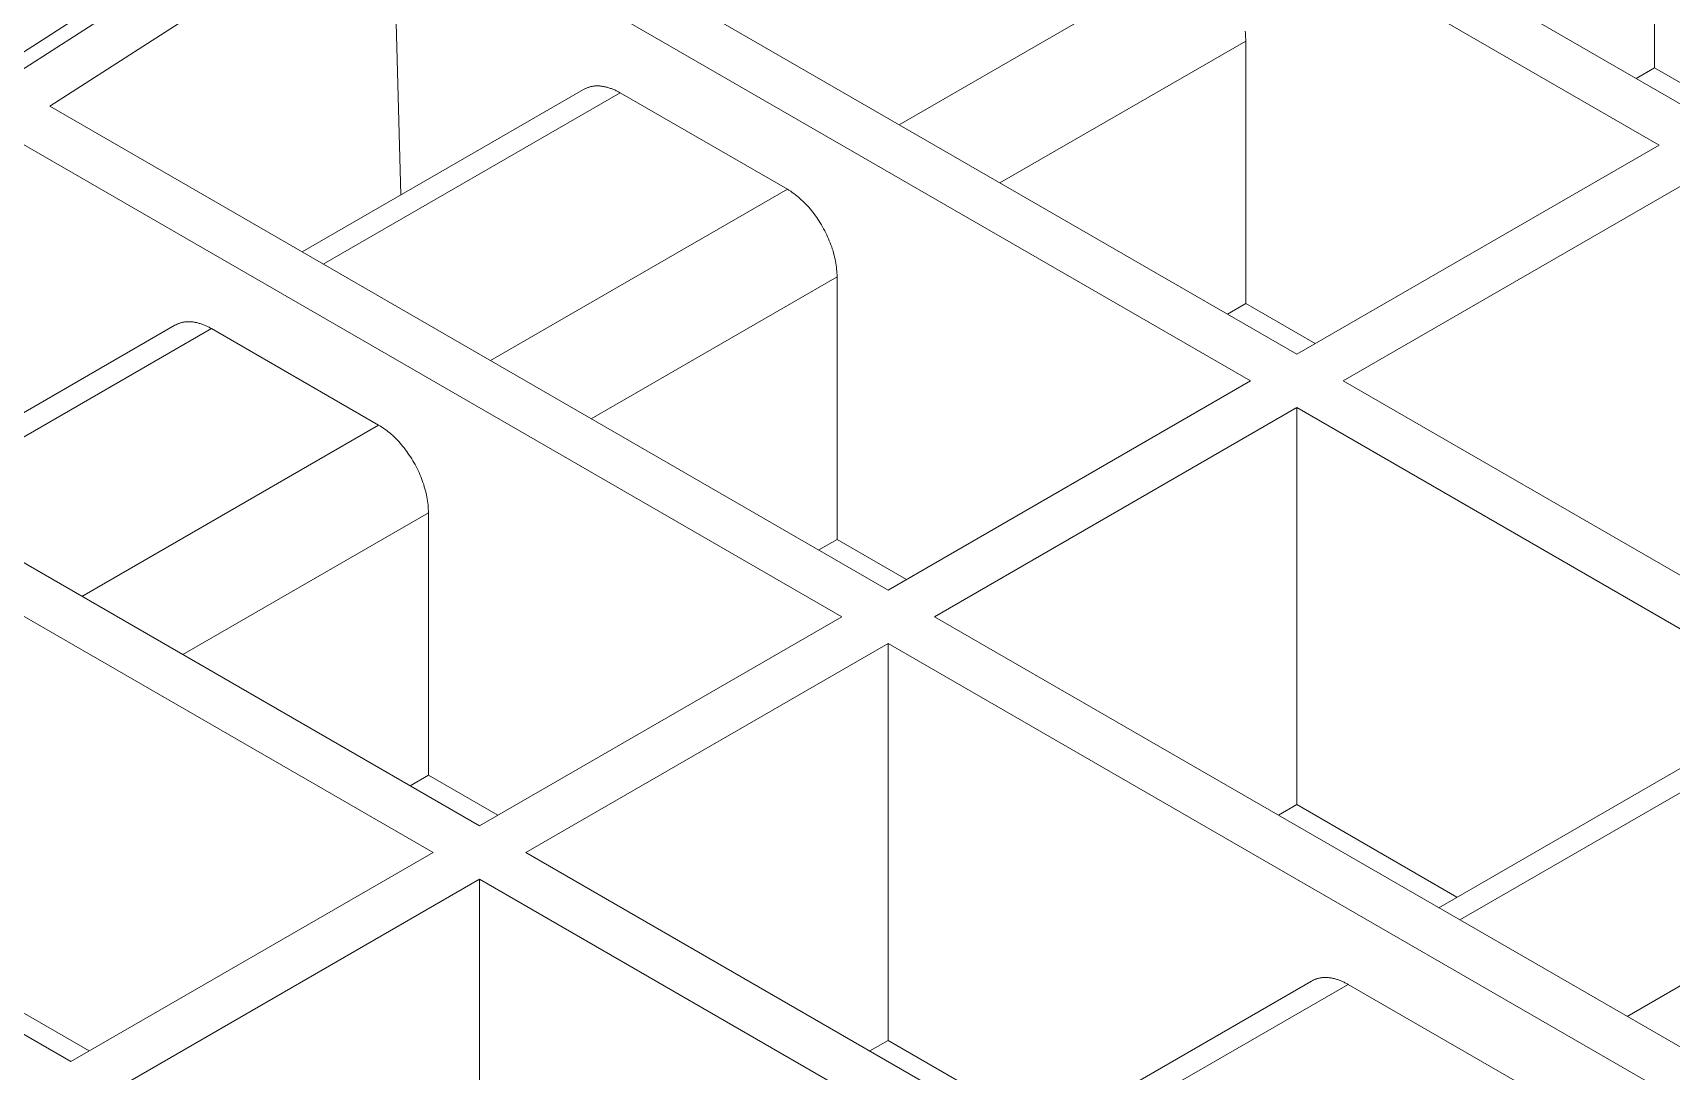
# Model space of a CAD drawing. Header units: inches. Extents: x 67578 to 72421, y -34894 to -31675.
# Drawn here: x 70295.61 to 70324.48, y -33272.78 to -33254.48 of the extents above; entities that cross this region are included whole.
import ezdxf

# ---------------------------------------------------------------- set-up
doc = ezdxf.new("R2010")
doc.units = ezdxf.units.IN
doc.header["$MEASUREMENT"] = 0

# ---------------------------------------------------------------- blocks, each defined once
blk = doc.blocks.new('ET200S')
at = {"lineweight": 0}
for p, q in [((62.862, 63.728), (73.451, 57.615)), ((63.189, 62.947), (72.938, 57.319)), ((61.172, 62.254), (42.788, 50.415)), ((72.885, 58.176), (72.885, 61.084)), ((68.925, 55.002), (59.395, 60.504)), ((55.116, 57.749), (58.91, 60.192)), ((58.91, 60.192), (59.003, 56.767)), ((58.91, 60.192), (68.412, 54.706)), ((64.521, 57.544), (67.808, 59.442)), ((65.638, 56.9), (68.359, 58.471)), ((68.359, 55.563), (68.359, 58.471)), ((72.682, 58.058), (72.885, 58.176)), ((72.885, 58.176), (73.654, 57.732)), ((57.91, 56.136), (61.027, 57.935)), ((58.144, 56.001), (61.431, 57.898)), ((63.283, 56.829), (61.431, 57.898)), ((64.4, 52.389), (55.116, 57.749)), ((54.632, 57.436), (63.887, 52.093)), ((68.925, 55.002), (72.938, 57.319)), ((69.438, 54.706), (73.451, 57.023)), ((59.996, 54.932), (63.283, 56.829)), ((61.112, 54.287), (63.834, 55.858)), ((63.834, 52.95), (63.834, 55.858)), ((68.156, 55.446), (68.359, 55.563)), ((68.359, 55.563), (69.128, 55.119)), ((53.384, 53.523), (56.501, 55.323)), ((53.619, 53.388), (56.906, 55.286)), ((58.757, 54.217), (56.906, 55.286)), ((59.874, 49.776), (50.838, 54.993)), ((50.353, 54.681), (59.362, 49.48)), ((64.4, 52.389), (68.412, 54.706)), ((81.283, 47.867), (69.438, 54.706)), ((64.912, 52.093), (68.925, 54.41)), ((68.925, 50.011), (68.925, 54.41)), ((68.925, 54.41), (80.769, 47.572)), ((55.47, 52.319), (58.757, 54.217)), ((56.587, 51.674), (59.309, 53.246)), ((59.309, 50.337), (59.309, 53.246)), ((63.631, 52.833), (63.834, 52.95)), ((63.834, 52.95), (64.603, 52.506)), ((55.349, 47.163), (46.559, 52.238)), ((59.874, 49.776), (63.887, 52.093)), ((76.742, 45.263), (64.912, 52.093)), ((60.387, 49.48), (64.4, 51.797)), ((64.4, 47.398), (64.4, 51.797)), ((64.4, 51.797), (76.227, 44.968)), ((70.496, 48.869), (73.613, 50.669)), ((70.731, 48.734), (74.018, 50.632)), ((59.105, 50.22), (59.309, 50.337)), ((59.309, 50.337), (60.077, 49.894)), ((68.722, 49.894), (68.925, 50.011)), ((68.925, 50.011), (70.699, 48.987)), ((72.582, 47.665), (75.869, 49.563)), ((55.349, 47.163), (59.362, 49.48)), ((72.201, 42.66), (60.387, 49.48)), ((55.861, 46.867), (59.874, 49.184)), ((59.874, 44.785), (59.874, 49.184)), ((59.874, 49.184), (71.686, 42.365)), ((65.971, 46.256), (69.088, 48.056)), ((66.205, 46.121), (69.492, 48.019)), ((71.344, 46.95), (69.492, 48.019)), ((54.783, 47.725), (55.552, 47.281)), ((64.197, 47.281), (64.4, 47.398)), ((64.4, 47.398), (66.174, 46.374))]:
    blk.add_line(p, q, dxfattribs=at)
for points in [[(42.517, 50.427), (60.674, 62.119)], [(68.352, 58.581), (68.355, 58.559), (68.357, 58.537), (68.358, 58.515), (68.359, 58.493), (68.359, 58.471)], [(61.027, 57.935), (61.033, 57.939), (61.04, 57.942), (61.046, 57.945), (61.053, 57.948), (61.06, 57.951), (61.066, 57.954), (61.073, 57.957), (61.08, 57.959), (61.087, 57.961), (61.094, 57.963), (61.101, 57.965), (61.108, 57.967), (61.116, 57.969), (61.123, 57.97), (61.13, 57.971), (61.138, 57.972), (61.145, 57.973), (61.153, 57.974), (61.16, 57.974), (61.168, 57.975), (61.176, 57.975), (61.183, 57.975), (61.191, 57.974), (61.198, 57.974), (61.206, 57.974), (61.213, 57.973), (61.221, 57.972), (61.229, 57.971), (61.236, 57.97), (61.244, 57.969), (61.251, 57.968), (61.259, 57.966), (61.268, 57.964), (61.278, 57.962), (61.287, 57.96), (61.297, 57.957), (61.306, 57.954), (61.315, 57.951), (61.325, 57.948), (61.334, 57.945), (61.343, 57.941), (61.352, 57.938), (61.361, 57.934), (61.37, 57.93), (61.379, 57.926), (61.388, 57.921), (61.397, 57.917), (61.405, 57.913), (61.414, 57.908), (61.423, 57.903), (61.431, 57.898)], [(63.283, 56.829), (63.301, 56.818), (63.32, 56.807), (63.337, 56.795), (63.355, 56.782), (63.372, 56.769), (63.389, 56.756), (63.406, 56.742), (63.422, 56.728), (63.438, 56.714), (63.454, 56.699), (63.471, 56.682), (63.488, 56.665), (63.504, 56.648), (63.52, 56.63), (63.535, 56.612), (63.551, 56.594), (63.565, 56.575), (63.58, 56.556), (63.594, 56.537), (63.608, 56.518), (63.622, 56.498), (63.635, 56.477), (63.648, 56.456), (63.661, 56.435), (63.673, 56.414), (63.685, 56.392), (63.697, 56.37), (63.708, 56.348), (63.719, 56.326), (63.729, 56.304), (63.739, 56.282), (63.748, 56.26), (63.757, 56.237), (63.766, 56.215), (63.774, 56.192), (63.781, 56.169), (63.789, 56.146), (63.795, 56.123), (63.801, 56.1), (63.807, 56.077), (63.812, 56.055), (63.816, 56.034), (63.82, 56.012), (63.824, 55.99), (63.827, 55.968), (63.829, 55.946), (63.831, 55.924), (63.833, 55.902), (63.834, 55.88), (63.834, 55.858)], [(56.501, 55.322), (56.508, 55.326), (56.514, 55.329), (56.521, 55.333), (56.527, 55.336), (56.534, 55.339), (56.541, 55.341), (56.548, 55.344), (56.554, 55.346), (56.561, 55.349), (56.568, 55.351), (56.575, 55.353), (56.583, 55.354), (56.59, 55.356), (56.597, 55.357), (56.605, 55.358), (56.612, 55.359), (56.62, 55.36), (56.627, 55.361), (56.635, 55.361), (56.643, 55.362), (56.65, 55.362), (56.658, 55.362), (56.665, 55.362), (56.673, 55.361), (56.68, 55.361), (56.688, 55.36), (56.696, 55.36), (56.703, 55.359), (56.711, 55.358), (56.718, 55.356), (56.726, 55.355), (56.733, 55.354), (56.743, 55.352), (56.752, 55.349), (56.762, 55.347), (56.771, 55.344), (56.781, 55.341), (56.79, 55.338), (56.799, 55.335), (56.809, 55.332), (56.818, 55.328), (56.827, 55.325), (56.836, 55.321), (56.845, 55.317), (56.854, 55.313), (56.863, 55.309), (56.871, 55.304), (56.88, 55.3), (56.889, 55.295), (56.897, 55.291), (56.906, 55.286)], [(58.757, 54.217), (58.776, 54.206), (58.794, 54.194), (58.812, 54.182), (58.83, 54.169), (58.847, 54.157), (58.864, 54.143), (58.881, 54.129), (58.897, 54.115), (58.913, 54.101), (58.929, 54.086), (58.946, 54.069), (58.962, 54.052), (58.979, 54.035), (58.994, 54.017), (59.01, 53.999), (59.025, 53.981), (59.04, 53.963), (59.054, 53.944), (59.069, 53.925), (59.082, 53.905), (59.096, 53.885), (59.11, 53.864), (59.123, 53.843), (59.136, 53.822), (59.148, 53.801), (59.16, 53.779), (59.172, 53.758), (59.183, 53.736), (59.194, 53.713), (59.204, 53.691), (59.214, 53.669), (59.223, 53.647), (59.232, 53.625), (59.24, 53.602), (59.248, 53.579), (59.256, 53.557), (59.263, 53.534), (59.27, 53.511), (59.276, 53.487), (59.282, 53.464), (59.287, 53.443), (59.291, 53.421), (59.295, 53.399), (59.298, 53.377), (59.301, 53.356), (59.304, 53.334), (59.306, 53.312), (59.307, 53.29), (59.308, 53.268), (59.309, 53.246)], [(69.088, 48.056), (69.094, 48.059), (69.101, 48.063), (69.107, 48.066), (69.114, 48.069), (69.121, 48.072), (69.127, 48.075), (69.134, 48.077), (69.141, 48.08), (69.148, 48.082), (69.155, 48.084), (69.162, 48.086), (69.169, 48.088), (69.177, 48.089), (69.184, 48.091), (69.191, 48.092), (69.199, 48.093), (69.206, 48.094), (69.214, 48.094), (69.222, 48.095), (69.229, 48.095), (69.237, 48.095), (69.244, 48.095), (69.252, 48.095), (69.259, 48.095), (69.267, 48.094), (69.275, 48.094), (69.282, 48.093), (69.29, 48.092), (69.297, 48.091), (69.305, 48.09), (69.312, 48.088), (69.32, 48.087), (69.329, 48.085), (69.339, 48.083), (69.348, 48.08), (69.358, 48.078), (69.367, 48.075), (69.377, 48.072), (69.386, 48.069), (69.395, 48.065), (69.404, 48.062), (69.413, 48.058), (69.422, 48.054), (69.431, 48.05), (69.44, 48.046), (69.449, 48.042), (69.458, 48.038), (69.467, 48.033), (69.475, 48.029), (69.484, 48.024), (69.492, 48.019)]]:
    blk.add_lwpolyline(points, dxfattribs=at)

msp = doc.modelspace()

# ---------------------------------------------------------------- block references
at = {"xscale": 1.59100124616462, "yscale": 1.59100124616462, "zscale": 1.59100124616462}
msp.add_blockref('ET200S', (70208.226, -33347.652), dxfattribs=at)

doc.saveas('drawing.dxf')
